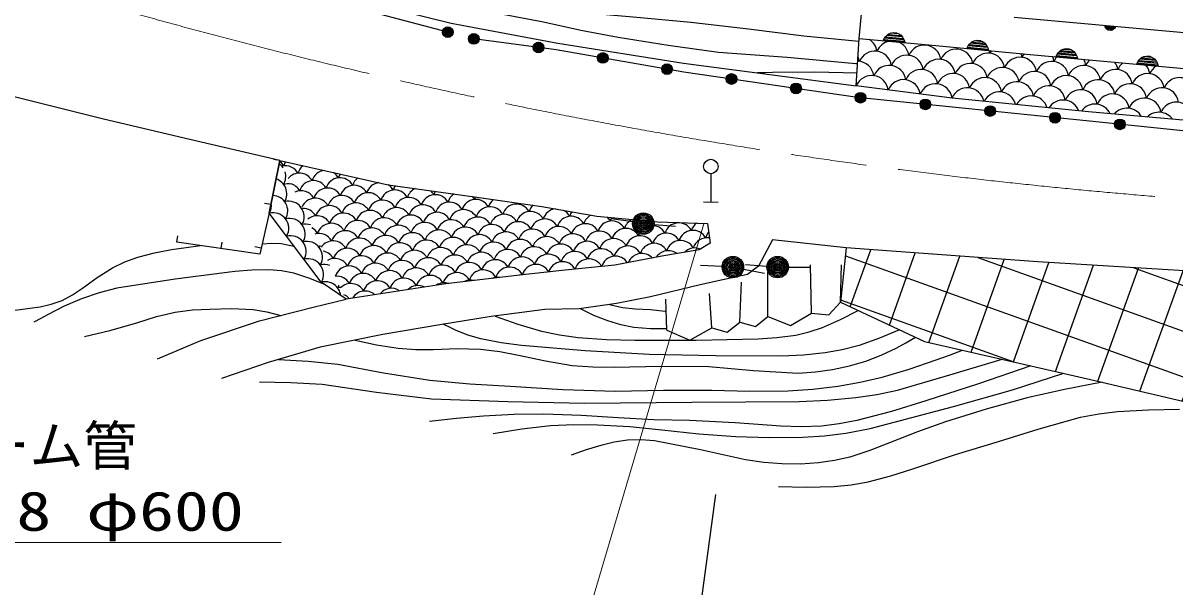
# Model space of a CAD drawing. Units: millimetres, scale not verified. Extents: x 40000 to 680000, y 20000 to 380000.
# Drawn here: x 74226 to 127772, y 269512 to 295745 of the extents above; entities that cross this region are included whole.
import ezdxf
from ezdxf.enums import TextEntityAlignment as Align

# ---------------------------------------------------------------- set-up
doc = ezdxf.new("R2010")
doc.units = ezdxf.units.MM
doc.header["$LTSCALE"] = 1000
doc.linetypes.add('CHAIN', pattern=[18.5, 12, -1.5, 3.5, -1.5])
for name, color, linetype, lineweight in [('M-BGD', 7, 'Continuous', 25), ('M-BGD-HTXT', 7, 'Continuous', 13), ('M-BMK', 2, 'CHAIN', 13)]:
    doc.layers.add(name, color=color, linetype=linetype, lineweight=lineweight)
doc.styles.add('ＭＳ ゴシック', font='')
doc.styles.get('ＭＳ ゴシック').set_extended_font_data('MS Gothic')

# ---------------------------------------------------------------- blocks, each defined once
blk = doc.blocks.new('BUHIN29')
at = {"layer": 'M-BGD'}
for p, q in [((-357, 218), (-390, -153)), ((-339, -273), (-284, 329)), ((-216, 386), (-282, -338)), ((-224, -394), (-150, 425)), ((-84, 459), (-165, -437)), ((-105, -467), (-19, 479))]:
    blk.add_line(p, q, dxfattribs=at)
blk.add_lwpolyline([(-45, -498), (-156, -448), (-248, -382), (-349, -275), (-399, -160), (-425, -39), (-411, 115), (-363, 229), (-294, 333), (-175, 420), (-73, 471), (45, 498)], close=True, dxfattribs=at)
blk = doc.blocks.new('BUHIN32')
at = {"layer": 'M-BGD'}
for p, q in [((52, 234), (10, -239)), ((42, -230), (82, 218)), ((112, 197), (75, -213)), ((108, -193), (141, 169)), ((169, 137), (142, -165)), ((178, -109), (195, 77))]:
    blk.add_line(p, q, dxfattribs=at)
blk.add_lwpolyline([(22, 249), (78, 224), (124, 191), (174, 137), (199, 80), (213, 20), (206, -57), (182, -114), (147, -166), (88, -210), (37, -235), (-22, -249)], close=True, dxfattribs=at)
blk = doc.blocks.new('BUHIN133')
at = {"layer": 'M-BGD'}
for radius in [249, 220, 191, 161, 132, 97.5, 67.5, 38.8, 7.5]:
    blk.add_circle((0, 0), radius, dxfattribs=at)
blk = doc.blocks.new('BUHIN149')
at = {"layer": 'M-BGD'}
for radius in [249, 220, 191, 161, 132, 97.5, 67.5, 38.8, 7.5]:
    blk.add_circle((0, 0), radius, dxfattribs=at)
blk = doc.blocks.new('BUHIN150')
at = {"layer": 'M-BGD'}
for radius in [249, 220, 191, 161, 132, 97.5, 67.5, 38.8, 7.5]:
    blk.add_circle((0, 0), radius, dxfattribs=at)
blk = doc.blocks.new('BUHIN151')
at = {"layer": 'M-BGD'}
for radius in [249, 220, 191, 161, 132, 97.5, 67.5, 38.8, 7.5]:
    blk.add_circle((0, 0), radius, dxfattribs=at)
blk = doc.blocks.new('BUHIN152')
at = {"layer": 'M-BGD'}
for radius in [249, 220, 191, 161, 132, 97.5, 67.5, 38.8, 7.5]:
    blk.add_circle((0, 0), radius, dxfattribs=at)
blk = doc.blocks.new('BUHIN153')
at = {"layer": 'M-BGD'}
for radius in [249, 220, 191, 161, 132, 97.5, 67.5, 38.8, 7.5]:
    blk.add_circle((0, 0), radius, dxfattribs=at)
blk = doc.blocks.new('BUHIN154')
at = {"layer": 'M-BGD'}
for radius in [249, 220, 191, 161, 132, 97.5, 67.5, 38.8, 7.5]:
    blk.add_circle((0, 0), radius, dxfattribs=at)
blk = doc.blocks.new('BUHIN188')
at = {"layer": 'M-BGD'}
blk.add_line((0, 0), (-58, -294), dxfattribs=at)
blk = doc.blocks.new('BUHIN190')
at = {"layer": 'M-BGD'}
blk.add_line((0, 0), (-297, 43), dxfattribs=at)
blk = doc.blocks.new('BUHIN192')
at = {"layer": 'M-BGD'}
for radius in [498, 440, 382, 322, 265, 195, 135, 77.5, 15]:
    blk.add_circle((0, 0), radius, dxfattribs=at)
blk = doc.blocks.new('BUHIN193')
at = {"layer": 'M-BGD'}
for p, q in [((-1315, -1), (0, 0)), ((0, -340), (0, 335))]:
    blk.add_line(p, q, dxfattribs=at)
blk.add_circle((-1650, -2), 335, dxfattribs=at)

msp = doc.modelspace()

# ---------------------------------------------------------------- hatches: boundary and pattern name
at = {"layer": 'M-BGD'}
h = msp.add_hatch(dxfattribs=at)
h.set_pattern_fill('USER', color=256, style=0, pattern_type=2)
h.set_pattern_definition([(70.284, (187254, 277229), (-1882.75, 674.717), []), (340.284, (187254, 277229), (674.717, 1882.75), [])])
h.paths.add_polyline_path([(194497, 282073), (189134, 281992), (182810, 281829), (176563, 281706), (172768, 281788), (166607, 282073), (159133, 282277), (156644, 282400), (149096, 282604), (149070, 282941), (146930, 282941), (142181, 283133), (139762, 283219), (135169, 283600), (129002, 284170), (121392, 284632), (113958, 285176), (112490, 285285), (112218, 282757), (116132, 280936), (123852, 279169), (128139, 278153), (133231, 278479), (139557, 279920), (142574, 279784), (147747, 278941), (151091, 278153), (154916, 277365), (158905, 276794), (164640, 277745), (168416, 278452), (173770, 278180), (175611, 278071), (178629, 277528), (182443, 277229), (187254, 277229), (194504, 280653)])

# ---------------------------------------------------------------- linework, layer by layer
for p, q in [((88540, 297127), (94124, 295732)), ((113085, 295019), (113241, 296659)), ((94124, 295732), (99087, 294802)), ((120304, 296019), (128365, 295284)), ((115169, 294964), (114273, 295042)), ((114315, 295101), (115135, 295030)), ((115095, 295096), (114371, 295159)), ((114436, 295216), (115038, 295164)), ((114927, 295236), (114556, 295268)), ((99087, 294802), (104930, 293871)), ((112960, 292823), (113085, 295019)), ((113085, 295019), (116335, 294738)), ((114242, 294981), (115189, 294900)), ((116335, 294738), (120865, 294300)), ((118134, 294627), (119079, 294536)), ((119060, 294600), (118164, 294687)), ((118208, 294745), (119026, 294666)), ((118988, 294733), (118264, 294803)), ((118329, 294859), (118931, 294801)), ((118820, 294874), (118450, 294910)), ((120865, 294300), (128365, 293613)), ((104930, 293871), (112960, 292823)), ((77910, 291292), (73052, 292500)), ((117409, 292254), (112960, 292823)), ((123755, 291613), (117409, 292254)), ((82048, 290318), (77910, 291292)), ((128318, 291207), (123755, 291613)), ((86156, 289344), (82048, 290318)), ((85672, 286898), (86156, 289344)), ((86156, 289344), (91200, 288223)), ((91200, 288223), (95315, 287645)), ((95315, 287645), (98347, 287212)), ((98347, 287212), (100894, 286754)), ((88092, 283689), (85672, 286898)), ((100894, 286754), (103722, 286499)), ((102566, 286492), (101578, 286640)), ((103722, 286499), (106040, 286422)), ((103559, 286376), (104556, 286293)), ((106040, 286422), (106168, 285505)), ((106168, 285505), (105658, 285200)), ((109071, 285658), (108409, 284435)), ((112490, 285285), (109071, 285658)), ((85290, 285266), (84998, 285334)), ((103926, 284894), (101735, 284486)), ((105658, 285200), (103926, 284894)), ((112490, 285285), (112218, 282757)), ((113958, 285176), (112490, 285285)), ((121392, 284632), (113958, 285176)), ((101735, 284486), (99276, 284231)), ((106723, 284417), (105724, 284469)), ((108804, 284426), (107807, 284497)), ((108409, 284435), (107899, 284053)), ((109803, 284390), (110803, 284390)), ((110881, 282256), (110828, 284497)), ((112218, 282757), (112268, 284497)), ((129002, 284170), (121392, 284632)), ((97187, 284002), (93875, 283620)), ((99276, 284231), (97187, 284002)), ((106753, 283798), (105708, 283569)), ((107899, 284053), (106753, 283798)), ((107714, 284298), (108697, 284114)), ((108854, 282096), (108854, 284177)), ((89239, 282907), (88092, 283689)), ((93875, 283620), (89239, 282907)), ((105708, 283569), (103390, 283009)), ((107547, 281830), (107627, 283697)), ((87710, 282525), (89239, 282907)), ((103390, 283009), (101811, 282703)), ((104159, 281456), (104106, 282897)), ((106240, 281563), (106133, 283163)), ((111675, 282172), (112218, 282757)), ((112218, 282757), (116132, 280936)), ((85214, 281888), (87710, 282525)), ((98487, 282423), (95990, 282092)), ((100078, 282448), (98487, 282423)), ((101811, 282703), (100078, 282448)), ((109908, 281670), (110881, 282256)), ((110881, 282256), (111675, 282172)), ((82488, 280971), (85214, 281888)), ((93596, 281709), (90946, 281251)), ((95990, 282092), (93596, 281709)), ((106960, 281369), (107547, 281830)), ((107547, 281830), (108267, 281636)), ((108267, 281636), (108854, 282096)), ((108854, 282096), (109908, 281670)), ((90946, 281251), (88041, 280665)), ((104159, 281456), (105226, 280989)), ((105226, 280989), (106240, 281563)), ((106240, 281563), (106960, 281369)), ((80475, 280130), (82488, 280971)), ((88041, 280665), (85621, 279952)), ((116132, 280936), (123852, 279169)), ((85621, 279952), (83456, 279213)), ((123852, 279169), (128139, 278153)), ((106414, 273812), (102300, 243245))]:
    msp.add_line(p, q, dxfattribs=at)
for points in [[(113077, 294884), (110518, 295138), (107953, 295452), (105275, 295762), (102587, 296012), (100793, 296172), (99009, 296393), (96313, 296880), (93611, 297307), (92382, 297512), (91154, 297777), (86413, 299108), (81684, 300498), (79477, 301199), (77254, 301841), (76444, 302016), (75621, 302177)], [(75455, 301556), (77521, 300731), (79618, 299960), (80775, 299650), (81947, 299398), (83438, 299110), (84927, 298761), (87045, 298167), (89178, 297631), (91897, 297018), (94624, 296464), (96530, 296165), (98425, 295808), (100149, 295420), (101887, 295090), (104215, 294712), (106550, 294393), (109748, 294159), (112939, 293864), (112979, 293860), (113019, 293855)], [(93973, 295320), (88570, 296739), (84398, 297907), (79918, 299187), (75012, 300647)], [(225141, 288117), (218799, 288261), (211834, 288468), (194816, 288757), (189014, 288736), (179330, 288901), (173507, 289004), (163053, 289108), (149531, 289479), (141944, 289892), (136345, 290181), (132114, 290409), (128295, 290718), (123805, 291173), (117424, 291833), (113008, 292288), (104941, 293464), (99015, 294497), (95183, 295007)], [(112994, 293420), (111030, 293463), (109071, 293445), (108724, 293435), (108367, 293423)], [(86156, 289344), (85672, 286898), (85226, 284992), (81377, 285550)], [(85339, 285476), (85787, 285512), (86232, 285486), (86526, 285432), (86830, 285363)], [(72924, 282324), (73966, 282402), (75020, 282541), (75539, 282661), (76044, 282839), (76532, 283098), (76994, 283411), (77666, 283908), (78378, 284359), (78956, 284634), (79567, 284857), (80338, 285063), (81133, 285212), (81806, 285308), (82483, 285390)], [(88280, 283560), (87554, 283860), (86809, 284103), (86240, 284212), (85652, 284263), (84865, 284256), (84069, 284189), (81296, 283827), (78592, 283413), (77762, 283191), (76938, 282908), (76135, 282567), (75363, 282173), (75049, 281999), (74736, 281824)], [(77080, 281167), (78329, 281465), (79566, 281821), (80425, 282092), (81295, 282303), (82096, 282400), (82917, 282438), (83923, 282462), (84920, 282425), (85565, 282314), (86212, 282142)], [(96168, 282115), (97232, 281735), (98319, 281411), (99167, 281235), (100027, 281118), (101347, 281023), (102669, 280988), (105522, 280991), (108399, 281054), (109273, 281113), (110144, 281233), (110772, 281376), (111382, 281577), (112221, 281948), (113044, 282373)], [(104157, 281524), (103387, 281526), (102621, 281589), (102010, 281708), (101403, 281888), (100763, 282148), (100140, 282457)], [(101483, 282655), (102089, 282520), (102701, 282446), (103387, 282427), (104068, 282347), (104097, 282341), (104127, 282336)], [(114969, 281477), (114041, 281085), (113093, 280749), (112309, 280548), (111511, 280406), (110499, 280299), (109481, 280252), (106408, 280257), (103332, 280323), (100363, 280503), (97397, 280744), (96452, 280869), (95509, 281054), (94906, 281230), (94325, 281462), (94046, 281594), (93760, 281736)], [(89667, 280993), (90651, 280779), (91657, 280623), (92484, 280562), (93313, 280561), (94402, 280599), (95495, 280576), (96383, 280464), (97265, 280291), (98508, 280025), (99756, 279819), (100720, 279746), (101700, 279732), (103903, 279783), (106098, 279774), (108176, 279589), (110258, 279464), (111056, 279514), (111859, 279626), (112642, 279795), (113410, 280022), (114120, 280293), (114805, 280619), (115258, 280871), (115705, 281135)], [(85211, 279055), (86670, 279029), (88124, 278942), (90662, 278576), (93209, 278270), (96763, 278134), (100327, 278058), (105310, 278114), (110306, 278138), (111625, 278200), (112940, 278321), (113908, 278465), (114873, 278671), (117307, 279384), (119741, 280110)], [(86109, 280095), (87487, 280012), (88857, 279869), (90984, 279471), (93133, 279131), (94993, 278963), (96868, 278855), (99313, 278704), (101765, 278613), (104001, 278669), (106237, 278664), (108003, 278622), (109772, 278641), (110941, 278717), (112103, 278853), (113136, 279034), (114156, 279274), (115422, 279645), (116678, 280076), (117286, 280300), (117901, 280531)], [(121070, 279806), (118641, 278959), (116189, 278168), (114597, 277682), (112989, 277255), (112168, 277097), (111341, 276999), (110398, 276966), (109450, 276993), (107335, 277153), (105213, 277253), (103549, 277283), (101886, 277374), (100165, 277495), (98437, 277556), (97037, 277537), (95630, 277458), (94378, 277346), (93117, 277211)], [(96086, 276649), (97410, 276863), (98739, 277017), (99825, 277069), (100923, 277061), (102427, 276970), (103926, 276818), (105642, 276634), (107365, 276510), (108914, 276464), (110477, 276477), (111477, 276539), (112478, 276662), (113603, 276889), (114726, 277177), (117481, 277903), (120225, 278689), (121413, 279068), (122600, 279456)], [(124381, 279044), (122635, 278704), (120903, 278305), (118998, 277778), (117108, 277192), (115797, 276733), (114497, 276213), (113588, 275853), (112661, 275550), (111941, 275388), (111208, 275284), (110359, 275230), (109500, 275236), (108654, 275303), (107805, 275432), (105711, 275895), (103578, 276305), (102950, 276350), (102326, 276335), (101700, 276248), (101081, 276100), (100400, 275889), (99711, 275649)], [(109337, 274180), (110636, 274155), (111935, 274191), (112726, 274270), (113517, 274410), (114558, 274678), (115589, 275006), (117568, 275667), (119566, 276272), (121465, 276867), (123387, 277406), (124236, 277569), (125106, 277675), (126542, 277760), (127981, 277785)]]:
    msp.add_lwpolyline(points, dxfattribs=at)
for points in [[(114212, 294921), (114262, 295032), (114327, 295125), (114434, 295226), (114549, 295276), (114669, 295303), (114824, 295290), (114937, 295243), (115042, 295173), (115129, 295055), (115181, 294953), (115208, 294835)], [(118103, 294567), (118153, 294678), (118220, 294769), (118328, 294869), (118443, 294918), (118564, 294944), (118718, 294930), (118831, 294881), (118935, 294811), (119021, 294692), (119072, 294589), (119098, 294471)]]:
    msp.add_lwpolyline(points, close=True, dxfattribs=at)
for centre, radius, start, end in [((113153, 294327), 774, 7.8186, 57.0902), ((114636, 294137), 774, 100.8661, 157.6066), ((114636, 294137), 774, 7.8186, 69.2451), ((116119, 293947), 774, 7.8186, 157.6066), ((117602, 293758), 774, 7.8186, 157.6066), ((113007, 293191), 774, 7.8186, 88.6803), ((112339, 293854), 774, 7.8186, 25.4303), ((113821, 293664), 774, 7.8186, 157.6066), ((115304, 293474), 774, 7.8186, 157.6066), ((116788, 293285), 774, 7.8186, 157.6066), ((119085, 293568), 774, 7.8186, 157.6066), ((118416, 294231), 774, 7.8186, 17.6575), ((119899, 294041), 774, 147.5344, 157.6066), ((120568, 293378), 774, 7.8186, 157.6066), ((119899, 294041), 774, 7.8186, 21.4357), ((121382, 293851), 774, 143.6248, 157.6066), ((121382, 293851), 774, 7.8186, 25.8572), ((122865, 293662), 774, 138.9224, 157.6066), ((122865, 293662), 774, 7.8186, 30.6047), ((124348, 293472), 774, 133.8708, 157.6066), ((114490, 293001), 774, 7.8186, 157.6066), ((115973, 292811), 774, 7.8186, 157.6066), ((118270, 293095), 774, 7.8186, 157.6066), ((119753, 292905), 774, 7.8186, 157.6066), ((121237, 292716), 774, 7.8186, 157.6066), ((122051, 293189), 774, 7.8186, 157.6066), ((123534, 292999), 774, 7.8186, 157.6066), ((125017, 292809), 774, 7.8186, 157.6066), ((124348, 293472), 774, 7.8186, 35.6562), ((125831, 293282), 774, 128.3987, 157.6066), ((125831, 293282), 774, 7.8186, 41.1284), ((127314, 293093), 774, 122.3107, 157.6066), ((113676, 292528), 774, 7.8186, 157.6066), ((115159, 292338), 774, 7.8186, 157.6066), ((116642, 292149), 774, 7.8186, 157.6066), ((117456, 292622), 774, 7.8186, 157.6066), ((118939, 292432), 774, 7.8186, 157.6066), ((120422, 292243), 774, 7.8186, 157.6066), ((122720, 292526), 774, 7.8186, 157.6066), ((124202, 292336), 774, 7.8186, 157.6066), ((125686, 292147), 774, 7.8186, 157.6066), ((126500, 292620), 774, 7.8186, 157.6066), ((127983, 292430), 774, 61.2345, 157.6066), ((118125, 291959), 774, 10.8628, 157.6066), ((119608, 291769), 774, 13.956, 154.5133), ((121905, 292053), 774, 7.8186, 157.6066), ((123388, 291863), 774, 7.8186, 157.6066), ((124871, 291674), 774, 7.8186, 157.6066), ((127169, 291957), 774, 7.8186, 157.6066), ((121091, 291580), 774, 17.1105, 151.3589), ((122574, 291390), 774, 20.34, 148.1293), ((124057, 291201), 774, 24.6832, 144.8079), ((126354, 291484), 774, 7.8186, 157.6066), ((127837, 291294), 774, 50.3458, 157.6066), ((125540, 291011), 774, 29.7108, 140.1166), ((127023, 290821), 774, 35.0668, 134.7606), ((85713, 288607), 726, 33.7462, 55.0693), ((85756, 288785), 670, 28.5348, 51.5349), ((86986, 288913), 670, 146.353, 163.295), ((86413, 288439), 670, 28.5348, 101.8683), ((85713, 288607), 726, 329.635, 17.4291), ((87071, 288093), 670, 28.5348, 140.7297), ((87643, 288567), 670, 126.7763, 163.295), ((88300, 288220), 670, 96.7767, 163.295), ((88300, 288220), 670, 28.5348, 58.1656), ((89530, 288348), 670, 146.3898, 163.295), ((85759, 287803), 726, 329.635, 71.6608), ((86519, 287537), 726, 76.9711, 104.3953), ((86498, 287619), 670, 28.5348, 74.9327), ((87728, 287747), 670, 28.5348, 163.295), ((88957, 287874), 670, 28.5348, 163.295), ((89615, 287528), 670, 28.5348, 163.295), ((90187, 288002), 670, 126.8214, 163.295), ((90844, 287655), 670, 96.8801, 163.295), ((90844, 287655), 670, 28.5348, 58.0623), ((92073, 287783), 670, 143.9784, 163.295), ((85806, 286999), 726, 329.635, 87.6511), ((87156, 287273), 670, 28.5348, 116.1909), ((87813, 286927), 670, 28.5348, 157.8527), ((88385, 287401), 670, 28.5348, 163.295), ((89042, 287055), 670, 28.5348, 163.295), ((90272, 287182), 670, 28.5348, 163.295), ((91501, 287309), 670, 28.5348, 163.295), ((92158, 286963), 670, 28.5348, 163.295), ((92731, 287437), 670, 114.2994, 163.295), ((93388, 287091), 670, 28.5348, 163.295), ((92731, 287437), 670, 28.5348, 49.7103), ((93960, 287564), 670, 148.3329, 163.295), ((94617, 287218), 670, 121.0242, 163.295), ((95274, 286872), 670, 28.5348, 163.295), ((94617, 287218), 670, 28.5348, 42.9856), ((95847, 287345), 670, 152.5465, 163.295), ((85046, 287265), 726, 329.635, 7.9747), ((86566, 286733), 726, 329.635, 104.3953), ((87241, 286454), 670, 28.5348, 91.7714), ((88470, 286581), 670, 28.5348, 163.295), ((89699, 286708), 670, 28.5348, 163.295), ((90357, 286362), 670, 28.5348, 163.295), ((90929, 286836), 670, 28.5348, 163.295), ((91586, 286490), 670, 28.5348, 163.295), ((92816, 286617), 670, 28.5348, 163.295), ((94045, 286744), 670, 28.5348, 163.295), ((94702, 286398), 670, 28.5348, 163.295), ((95932, 286526), 670, 28.5348, 163.295), ((96504, 286999), 670, 127.1135, 163.295), ((97161, 286653), 670, 28.5348, 163.295), ((98391, 286780), 670, 132.8912, 163.295), ((99048, 286434), 670, 96.4831, 163.295), ((99048, 286434), 670, 28.5348, 63.1089), ((85853, 286195), 726, 329.635, 104.3953), ((86613, 285929), 726, 329.635, 104.3953), ((87898, 286108), 670, 28.5348, 130.5525), ((89127, 286235), 670, 28.5348, 163.295), ((89784, 285889), 670, 28.5348, 163.295), ((91014, 286016), 670, 28.5348, 163.295), ((92243, 286144), 670, 28.5348, 163.295), ((93473, 286271), 670, 28.5348, 163.295), ((94130, 285925), 670, 28.5348, 163.295), ((95359, 286052), 670, 28.5348, 163.295), ((96589, 286180), 670, 28.5348, 163.295), ((97246, 285833), 670, 28.5348, 163.295), ((97818, 286307), 670, 28.5348, 163.295), ((98475, 285961), 670, 28.5348, 163.295), ((99705, 286088), 670, 28.5348, 163.295), ((100277, 286562), 670, 143.3512, 163.295), ((100935, 286216), 670, 118.5123, 163.295), ((101592, 285869), 670, 28.5348, 163.295), ((100935, 286216), 670, 28.5348, 47.5045), ((102164, 286343), 670, 148.7023, 163.295), ((102821, 285997), 670, 114.6775, 163.295), ((102821, 285997), 670, 28.5348, 55.0267), ((104051, 286124), 670, 143.9685, 163.295), ((87373, 285663), 726, 72.8509, 104.3953), ((87325, 285634), 670, 28.5348, 60.6887), ((87983, 285288), 670, 28.5348, 106.6066), ((88555, 285761), 670, 28.5348, 163.295), ((89212, 285415), 670, 28.5348, 163.295), ((90442, 285543), 670, 28.5348, 163.295), ((91671, 285670), 670, 28.5348, 163.295), ((92328, 285324), 670, 28.5348, 163.295), ((92901, 285797), 670, 28.5348, 163.295), ((93558, 285451), 670, 28.5348, 163.295), ((94787, 285579), 670, 28.5348, 163.295), ((96017, 285706), 670, 28.5348, 163.295), ((96674, 285360), 670, 28.5348, 163.295), ((97903, 285487), 670, 28.5348, 163.295), ((99133, 285615), 670, 28.5348, 163.295), ((99790, 285268), 670, 28.5348, 163.295), ((100362, 285742), 670, 28.5348, 163.295), ((101019, 285396), 670, 28.5348, 163.295), ((102249, 285523), 670, 28.5348, 163.295), ((103478, 285651), 670, 28.5348, 163.295), ((104135, 285305), 670, 28.5348, 163.295), ((104708, 285778), 670, 28.5348, 163.295), ((105365, 285432), 670, 28.5348, 163.295), ((105937, 285905), 670, 127.1416, 163.295), ((106594, 285559), 670, 137.8812, 163.295), ((86659, 285125), 726, 329.635, 104.3953), ((87419, 284859), 726, 329.635, 104.3953), ((88640, 284942), 670, 28.5348, 145.9802), ((89869, 285069), 670, 28.5348, 163.295), ((91099, 285196), 670, 28.5348, 163.295), ((91756, 284850), 670, 28.5348, 163.295), ((92985, 284978), 670, 28.5348, 163.295), ((94215, 285105), 670, 28.5348, 163.295), ((94872, 284759), 670, 28.5348, 163.295), ((95444, 285233), 670, 28.5348, 163.295), ((96102, 284886), 670, 28.5348, 163.295), ((97331, 285014), 670, 28.5348, 163.295), ((98561, 285141), 670, 28.5348, 163.295), ((99218, 284795), 670, 28.5348, 163.295), ((100447, 284922), 670, 28.5348, 163.295), ((101677, 285050), 670, 28.5348, 163.295), ((102906, 285177), 670, 28.5348, 163.295), ((103563, 284831), 670, 28.5348, 163.295), ((104793, 284958), 670, 28.5348, 163.295), ((106022, 285086), 670, 80.3611, 163.295), ((87373, 285663), 726, 329.635, 338.3243), ((88068, 284468), 670, 28.5348, 80.8065), ((89297, 284596), 670, 28.5348, 163.295), ((89954, 284250), 670, 28.5348, 163.295), ((90526, 284723), 670, 28.5348, 163.295), ((91184, 284377), 670, 28.5348, 163.295), ((92413, 284504), 670, 28.5348, 163.295), ((93642, 284632), 670, 28.5348, 163.295), ((94300, 284285), 670, 28.5348, 163.295), ((95529, 284413), 670, 28.5348, 163.295), ((96759, 284540), 670, 28.5348, 163.295), ((97416, 284194), 670, 28.5348, 163.295), ((97988, 284668), 670, 28.5348, 163.295), ((98645, 284322), 670, 28.5348, 163.295), ((99875, 284449), 670, 28.5348, 163.295), ((101104, 284576), 670, 28.5348, 163.295), ((101762, 284230), 670, 33.0813, 163.295), ((102334, 284704), 670, 28.5348, 163.295), ((102991, 284358), 670, 42.6935, 158.3849), ((104220, 284485), 670, 52.6982, 147.6143), ((105450, 284612), 670, 67.2738, 135.9309), ((87466, 284055), 726, 329.635, 104.3953), ((88226, 283789), 726, 68.4362, 104.3953), ((88725, 284122), 670, 28.5348, 120.8427), ((89382, 283776), 670, 28.5348, 163.295), ((90612, 283903), 670, 28.5348, 163.295), ((91841, 284031), 670, 28.5348, 163.295), ((92498, 283685), 670, 28.5348, 163.295), ((93070, 284158), 670, 28.5348, 163.295), ((93728, 283812), 670, 28.5348, 163.295), ((94957, 283939), 670, 28.5348, 163.295), ((96186, 284067), 670, 28.5348, 163.295), ((96844, 283721), 670, 28.5348, 163.295), ((98073, 283848), 670, 28.5348, 163.295), ((99302, 283975), 670, 28.5348, 163.295), ((100532, 284103), 670, 28.5348, 163.295), ((88810, 283302), 670, 28.5348, 96.7585), ((90039, 283430), 670, 28.5348, 163.295), ((91268, 283557), 670, 28.5348, 163.295), ((91926, 283211), 670, 28.5348, 163.295), ((93155, 283338), 670, 28.5348, 163.295), ((94385, 283466), 670, 28.5348, 163.295), ((95614, 283593), 670, 28.5348, 163.295), ((96271, 283247), 670, 81.0862, 112.0778), ((97501, 283374), 670, 85.7261, 106.8009), ((98730, 283502), 670, 90.1787, 102.3481), ((88273, 282985), 726, 7.0233, 104.3953), ((88226, 283789), 726, 329.635, 342.7391), ((89033, 282719), 726, 94.0335, 104.3953), ((89467, 282956), 670, 28.5348, 135.4209), ((90124, 282610), 670, 48.4535, 149.0388), ((90696, 283084), 670, 28.5348, 163.295), ((91353, 282738), 670, 55.6372, 141.8551), ((92583, 282865), 670, 63.9557, 133.5366), ((93813, 282992), 670, 73.6058, 122.9023), ((95042, 283120), 670, 76.9993, 116.1646), ((88894, 282483), 670, 41.954, 68.1042)]:
    msp.add_arc(centre, radius, start, end, dxfattribs=at)
at = {"layer": 'M-BGD-HTXT'}
for p, q in [((105880, 286405), (99903, 266239)), ((66551, 271584), (86224, 271584))]:
    msp.add_line(p, q, dxfattribs=at)
at = {"layer": 'M-BMK'}
msp.add_arc((147109, 536855), 250000, 254.11745, 268.52956, dxfattribs=at)

# ---------------------------------------------------------------- block references
at = {"rotation": 269.94175}
for name, p in [('BUHIN32', (124766, 295612)), ('BUHIN133', (93973, 295320)), ('BUHIN154', (95183, 295007)), ('BUHIN154', (98187, 294607)), ('BUHIN29', (122740, 294128)), ('BUHIN153', (101177, 294120)), ('BUHIN29', (126490, 293785)), ('BUHIN153', (104163, 293600)), ('BUHIN152', (107158, 293141)), ('BUHIN152', (110156, 292704)), ('BUHIN151', (113155, 292272)), ('BUHIN151', (116170, 291962)), ('BUHIN150', (119184, 291651)), ('BUHIN150', (122198, 291339)), ('BUHIN149', (125212, 291030)), ('BUHIN188', (86156, 289344)), ('BUHIN193', (106197, 287420)), ('BUHIN188', (85751, 287299)), ('BUHIN192', (103061, 286418)), ('BUHIN190', (81377, 285550)), ('BUHIN190', (83440, 285251)), ('BUHIN192', (107222, 284390)), ('BUHIN192', (109303, 284390))]:
    msp.add_blockref(name, p, dxfattribs=at)

# ---------------------------------------------------------------- texts
at = {"layer": 'M-BGD-HTXT', "style": 'ＭＳ ゴシック'}
msp.add_text('ヒューム管', height=1833, dxfattribs=at).set_placement((67029, 274618), align=Align.BOTTOM_LEFT)
at = {"layer": 'M-BGD-HTXT', "style": 'ＭＳ ゴシック', "width": 1.3}
msp.add_text('L=7.8 φ600 ', height=1833, dxfattribs=at).set_placement((67434, 271578), align=Align.BOTTOM_LEFT)

doc.saveas('drawing.dxf')
